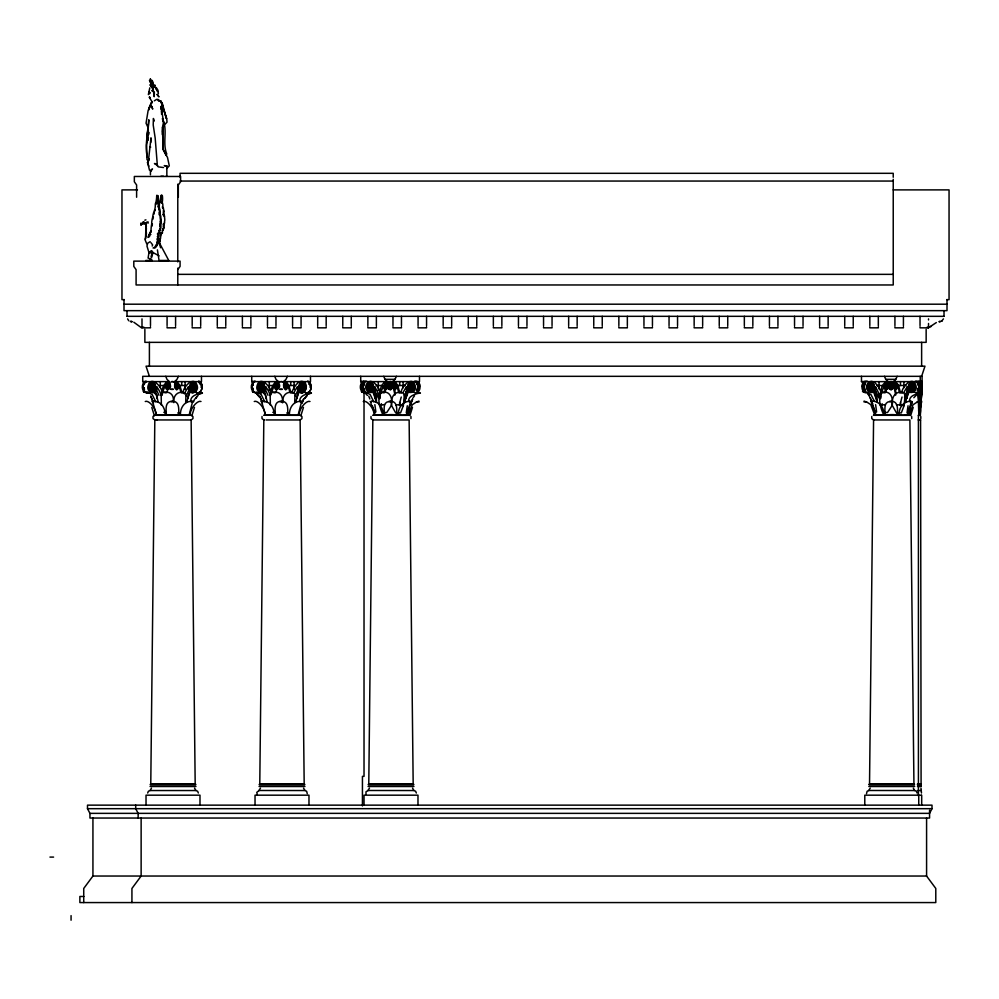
<?xml version="1.0" encoding="UTF-8"?>
<svg xmlns="http://www.w3.org/2000/svg" width="999" height="999" viewBox="0 0 999 999"><rect width="100%" height="100%" fill="white"/><g stroke="black" fill="none" stroke-linecap="round" stroke-linejoin="round"><path stroke-width="1.5" d="M162.575 130.931L163.087 149.338L166.196 155.507M919.642 400.187L919.754 393.668L919.592 395.791M154.82 419.967L150.774 783.928L195.18 783.928L191.134 419.967L192.944 418.581L192.944 416.508L191.146 415.284L163.549 415.197L154.808 415.234L153.009 416.496L153.009 418.569L154.82 419.942L157.23 419.967M262.013 416.496L262.013 418.569L263.823 419.942L259.777 783.928L304.183 783.928L300.125 419.967L301.948 418.581L301.948 416.508L300.15 415.284L263.798 415.234L297.515 415.284M372.827 419.967L368.781 783.928L413.174 783.928L409.128 419.967L372.827 419.942L371.004 418.569L371.004 416.496M873.576 419.967L869.53 783.928L913.935 783.928L909.889 419.967L873.576 419.942L871.765 418.569L871.765 416.496M918.63 410.527L919.18 413.611L919.579 393.231M920.891 386.326L920.791 387.837M921.403 387.837L921.453 386.95M921.89 388.536L921.627 389.298L921.49 385.814M921.79 387.575L921.852 386.813M921.977 388.087L922.052 386.813M922.152 388.549L922.152 386.813M920.179 405.132L920.316 412.525L920.441 409.652M921.577 386.338L921.715 384.39L921.565 390.397M921.652 385.502L921.765 386.925L921.74 386.301M921.952 386.601L921.952 384.99M146.254 226.586L146.291 224.4M376.573 402.41L376.173 395.791L374.238 389.672M877.334 402.41L876.922 395.791L874.987 389.672M921.977 392.932L922.202 389.972M920.329 395.791L920.466 390.559M919.317 415.259C919.754 398.526 921.89 394.318 920.341 415.259C918.955 414.023 920.878 406.406 921.39 401.935M922.015 392.545L921.84 391.933L920.616 405.332L922.015 392.545L921.228 388.136M920.229 395.791L920.291 393.668M920.753 384.752L921.078 392.944L921.49 389.148M920.853 386.326L920.828 385.227M920.928 386.513L921.028 384.603M921.34 387.575L921.115 391.333L920.866 390.746M921.577 389.972L921.59 386.438M921.877 387.25L921.59 388.911M921.94 389.148L921.977 386.513M922.139 387.949L921.777 390.746M147.777 135.015L148.814 119.78L148.289 125.924M920.279 389.61L919.792 398.663A40.597 5.22 90 0 0 919.742 400.299M920.479 397.04L920.903 389.61M919.817 395.467L919.892 393.931M920.379 401.011L921.802 392.345M920.454 395.467L920.529 393.931M921.64 388.436L921.752 386.014M150.787 142.47L151.011 137.85L148.027 164.298L149.525 170.292M918.568 383.216L918.618 382.342M146.191 235.564L146.366 232.48M146.204 235.739L146.366 232.829M175.325 387.1L175.325 383.991M175.212 385.552L175.874 382.854M175.824 385.989L175.824 385.102M175.824 385.552L176.211 384.053A1.936 0.874 90 0 1 177.035 384.053L177.035 387.038A1.936 0.874 90 0 1 176.211 387.038L175.836 385.851M177.185 385.989L177.185 385.102M177.834 386.351L177.834 384.74M284.178 384.74L285.239 388.561M284.49 384.915L284.49 386.176M286.451 385.552L285.689 387.912M286.526 386.176L286.526 384.915M389.423 385.639L389.835 384.153L390.896 384.153M389.685 385.202L389.772 386.501M393.181 386.351L393.181 384.74M394.318 387.912L393.606 384.328M393.556 385.552L394.318 383.179M393.831 385.989L393.831 385.102M395.179 385.102L394.605 387.212L393.818 385.552M395.679 383.991L395.641 386.775L394.393 387.999M395.879 385.552L394.78 388.561M890.109 385.002L890.109 386.276M890.446 385.202L890.521 386.501M893.943 384.74L893.943 386.351M894.58 385.102L894.58 385.989M895.941 385.989L895.941 385.102M896.203 385.552C895.803 389.71 892.644 384.565 895.079 383.179M896.44 383.991L895.891 388.249M146.304 227.085L146.353 226.348M920.379 388.773L919.804 397.352L919.804 391.433M920.666 384.478L920.866 381.618M920.841 402.048L920.579 406.83L921.715 401.261M160.914 109.103L161.114 106.256L163.599 122.715L162.562 134.803L162.275 127.148M148.152 140.197L148.339 137.537M148.539 134.865L148.739 132.193L146.616 144.892L147.015 159.765M920.716 384.752L921.078 382.567L921.44 386.051M921.203 385.502L920.878 384.515M921.577 385.976L921.54 382.192L921.79 385.839M921.74 388.661L921.865 387.649L921.528 389.485L921.79 386.563L921.553 387.912M921.865 390.047L922.015 388.549M167.17 385.202L167.645 387.137A1.936 1.074 -90 0 0 168.656 387.137M168.644 386.863L168.431 384.153A1.936 1.074 -90 0 0 167.42 384.153L167.208 384.428M277.909 386.089L277.435 384.153A1.936 1.074 -90 0 0 276.423 384.153L276.423 387.137A1.936 1.074 -90 0 0 277.435 387.137L277.909 386.089L277.497 386.675A1.336 0.737 -90 0 1 276.798 386.663L276.798 384.615A1.336 0.737 -90 0 1 277.497 384.615L277.847 385.639M386.913 386.089L386.913 385.202M390.584 384.328L390.372 387.038M885.926 385.202L886.637 387.3M891.608 385.989L891.608 385.102M919.992 396.79L920.229 393.756M146.403 228.459L145.529 238.649L146.016 223.301L146.953 221.978L148.189 221.978L147.989 223.301M161.363 112.138L161.763 107.53M918.63 382.992L918.83 381.106L919.092 382.717M156.918 387.013C157.63 395.679 145.542 393.206 148.164 385.464C150.999 375.674 160.951 385.889 161.988 391.62M196.516 392.744L195.429 392.145C201.935 395.866 204.932 383.366 198.838 381.268M265.921 387.013C266.633 395.679 254.533 393.206 257.155 385.464C259.99 375.674 269.955 385.889 270.979 391.62M362.125 385.926L362.125 387.712M372.452 387.013L374.925 387.013C375.287 396.928 362.187 391.745 366.608 384.041C371.703 376.011 379.695 388.224 380.631 393.668M873.213 387.013L875.686 387.013C876.048 396.928 862.949 391.745 867.357 384.041C872.464 376.011 880.456 388.224 881.393 393.668M915.271 381.268C923.576 379.508 921.977 396.453 914.185 392.145M173.789 402.647C173.077 397.365 176.074 392.045 181.731 392.332A2.285 2.198 67.3 0 1 183.379 392.357L186.001 393.918L185.677 402.847M282.779 402.647C282.08 397.365 285.077 392.045 290.734 392.332A2.285 2.198 67.3 0 1 292.382 392.357L295.005 393.918L294.68 402.847M403.359 405.594L404.308 395.417L403.184 392.969L401.873 392.644A2.185 2.185 0 0 0 400.274 392.195C393.057 391.908 390.759 399.076 391.458 405.382L386.725 412.575L381.805 412.3C379.508 406.493 377.784 399.7 379.67 393.556L382.267 392.395A2.235 2.235 0 0 1 383.903 391.995C391.059 391.958 392.407 399.425 391.458 405.382L395.754 412.987L400.562 412.887L403.359 405.594A28.709 26.661 5.7 0 0 395.654 404.807M904.107 405.594L905.069 395.417L903.945 392.969L902.621 392.644A2.185 2.185 0 0 0 901.036 392.195C893.818 391.908 891.52 399.076 892.219 405.382L887.487 412.575L882.567 412.3C880.269 406.493 878.546 399.7 880.431 393.556L883.029 392.395A2.235 2.235 0 0 1 884.652 391.995C891.82 391.958 893.156 399.425 892.219 405.382L896.515 412.987L901.323 412.887L904.107 405.594A28.709 26.661 5.7 0 0 896.415 404.807M419.53 386.413L419.143 383.216L417.719 381.668M862.636 386.788L862.686 384.603M161.488 114.198L162.562 105.607L162.15 102.922L160.277 100.974L159.191 101.124L160.277 100.974M147.677 793.019L148.376 791.258L150.062 790.534L195.954 790.534L197.64 791.258L198.326 793.019M151.473 788.149L150.062 790.534M260.477 788.149L258.891 790.484L304.945 790.534L306.631 791.258L307.255 793.656M369.48 788.149L367.882 790.484L413.948 790.534L415.634 791.258L416.333 793.019M920.841 384.515L920.903 383.154M870.229 788.149L868.643 790.484L914.709 790.534L916.395 791.258L917.094 793.019M921.553 385.102L921.665 384.478M921.353 389.385L921.165 390.284M920.941 387.787L921.078 389.373L921.315 386.326M922.002 391.208L921.827 392.582M920.366 384.665C921.403 374.288 921.615 390.134 921.977 385.09M407.28 405.769L406.268 412.887L407.904 413.161L409.515 407.405M908.041 405.769L907.03 412.887L908.653 413.161L910.276 407.405M921.877 387.912L921.565 388.561M148.277 256.905L148.901 253.059L152.21 252.272L148.851 252.51M158.554 233.242L157.442 233.953A1.586 0.849 76.9 0 1 158.017 235.614A1.586 0.849 76.9 0 1 157.455 236.738A1.436 0.774 76.9 0 1 157.455 239.023L157.505 240.322A1.449 0.774 76.9 0 1 156.918 242.208A1.798 0.962 76.9 0 1 156.344 244.643A1.573 0.837 76.9 0 1 155.432 246.154A2.285 1.224 76.9 0 1 153.958 247.602L153.072 247.989M145.267 401.498C148.926 399.7 156.743 409.278 155.969 415.047M254.258 401.498C257.917 399.7 265.746 409.278 264.972 415.047M363.261 401.498C366.92 399.7 374.737 409.278 373.976 415.047L375.287 414.747M152.735 253.296L151.848 257.155M154.383 87.113L154.783 84.878L154.882 87.375M384.078 391.92L385.152 387.575M884.839 391.92L885.464 388.948M920.941 401.498L921.265 393.868M151.96 253.296L150.999 257.155M175.599 384.328L176.036 387.674M175.587 385.102L176.323 383.179M177.173 385.851L176.798 387.038A1.936 0.874 90 0 1 175.974 387.038L175.562 385.552M177.685 387.1L177.76 386.176M284.253 384.915L285.627 382.43M284.902 384.69L284.902 386.413M284.84 385.239L285.214 384.053A1.936 0.874 90 0 1 286.039 384.053L286.338 384.69M286.176 385.851L285.801 387.038A1.936 0.874 90 0 1 284.977 387.038L284.678 386.413M286.101 386.413L286.101 384.69M286.75 386.176L285.389 387.999M389.111 385.002L389.947 383.279L390.834 383.516M393.256 384.915L393.331 383.991M395.417 385.989L394.617 387.275L393.594 385.989M889.872 385.002C890.421 380.969 893.668 385.327 891.87 387.275L891.345 387.674M890.209 385.202L891.545 383.279M894.005 384.915L894.992 382.542M895.928 385.851L895.354 387.212L894.654 386.138M896.515 386.176L895.141 387.999M189.111 415.047L192.695 401.236A2.285 1.598 75.4 0 0 191.496 401.261C184.053 401.373 180.095 408.204 180.419 415.259A9.815 1.873 9.8 0 1 181.094 414.885M298.114 415.047L301.698 401.236A2.285 1.598 75.4 0 0 300.487 401.261C293.057 401.373 289.098 408.204 289.41 415.259A9.815 1.873 9.8 0 1 290.085 414.885M917.881 402.048L918.356 401.099L918.843 414.747M380.394 393.956L383.404 385.676L386.151 385.676M881.143 393.956L884.165 385.676L886.912 385.676M921.815 390.746L921.602 391.333L921.94 390.621M917.057 392.982L916.882 393.244M921.553 383.828L921.927 385.602M921.89 389.81L921.453 389.26M168.819 385.951L168.282 386.675A1.336 0.737 -90 0 1 167.582 386.663L167.32 386.238M276.273 384.777L276.174 386.089M276.248 385.339L276.636 384.153A1.936 1.074 -90 0 1 277.66 384.153L277.66 387.137A1.936 1.074 -90 0 1 276.636 387.137L276.224 385.639M278.546 386.276L277.647 387.762M384.553 384.078L384.378 386.451L385.676 388.648M385.252 385.339L385.964 384.49M390.759 385.851L389.847 386.476M391.121 386.775L390.247 383.179L389.348 386.276M391.483 386.176L390.584 387.674M887.574 385.951L886.5 386.788M888.298 386.276L886.687 388.087M891.52 385.851L891.133 387.038M147.602 132.979L148.389 129.982M148.364 94.605L149.8 87.837M921.64 386.85L921.84 384.515M921.553 389.81L921.802 382.58M401.273 397.04L400.799 398.663A40.235 39.91 90 0 0 399.612 405.369L402.06 405.369M902.035 397.04L901.56 398.663A40.235 39.91 90 0 0 900.374 405.369L902.821 405.369M201.835 392.982C204.907 393.069 189.323 393.643 190.896 401.648M310.839 392.982C313.848 393.156 298.364 393.569 299.887 401.648M419.842 392.982C420.929 392.832 406.768 394.93 408.891 401.648M920.603 392.982C923.6 393.156 908.128 393.569 909.652 401.648M921.478 793.019L920.991 788.149M385.052 391.683L385.751 389.535M885.813 391.683L886.513 389.535M148.551 109.977L150.05 105.02M191.908 415.609L194.455 407.405M300.899 415.609L303.446 407.405M409.902 415.609L412.45 407.405M910.663 415.609L913.211 407.405M201.923 388.549L200.762 391.208L198.764 392.744M252.435 385.676L253.296 383.716M253.022 384.627L252.697 385.676L253.321 383.591M311.026 388.549C310.689 391.571 307.13 394.305 304.383 392.145L305.507 392.744M362.325 383.591L362.937 382.717L361.326 386.813L362.3 389.922M149.276 234.852L149.9 232.904A10.24 5.457 76.9 0 1 151.011 231.094A25.325 13.499 76.9 0 1 151.698 224.051A15.759 8.404 76.9 0 1 152.585 217.645A26.349 14.048 76.9 0 1 154.321 210.727A13.174 7.018 76.9 0 0 155.32 204.733A3.609 1.923 76.9 0 1 155.819 202.672A24.813 13.224 76.9 0 0 156.693 196.004L156.868 195.267L157.38 195.841A24.813 13.224 76.9 0 1 156.943 200.412M158.254 100.649L158.466 99.987L156.793 99.301L154.321 100.837M921.627 376.323L924.974 366.171L146.041 366.171L149.4 376.323M144.867 223.451L140.784 223.901L141.021 225L141.958 223.751L146.016 223.301L144.256 223.464L145.167 223.626M152.198 246.041L152.635 244.892L150.999 242.732M175.899 384.952L177.11 384.952M177.11 386.138L175.899 386.138M177.635 386.775L176.773 388.561M284.365 384.328L285.627 383.104M284.678 384.69L284.977 384.053A1.936 0.874 90 0 1 285.801 384.053L286.189 385.552M286.338 386.413L286.039 387.038A1.936 0.874 90 0 1 285.214 387.038L284.84 385.851M393.369 384.328L394.23 382.542M393.893 384.952L394.617 383.828L395.442 385.552M395.117 386.138L394.393 386.738M890.284 384.777L891.657 384.153M890.509 385.052C891.283 381.93 893.044 387.562 890.584 387.212M894.13 384.328L895.379 383.104M895.878 386.138L895.141 386.738M148.726 109.79L150.899 104.108M143.881 384.603L144.318 383.591M201.136 387.437L201.523 384.228L199.713 381.668L201.473 384.228M310.14 387.437L310.14 383.216L307.779 381.256M862.636 384.603L864.447 382.043L863.086 383.591M912.262 401.86L910.676 405.969L912.287 401.86M193.531 401.86L194.605 399.113M183.167 391.62C184.241 385.851 194.256 375.674 197.14 385.464C199.75 393.231 187.587 395.679 188.274 387.013M292.17 391.62C293.856 387.1 299.625 377.684 304.97 382.804C308.429 386.513 304.845 395.492 299.438 392.145M401.173 391.62C402.235 385.851 412.262 375.674 415.134 385.464C417.757 393.231 405.582 395.679 406.281 387.013L408.728 387.013M406.88 389.672L404.92 395.791L404.508 402.41M901.922 391.62C902.996 385.851 913.011 375.674 915.896 385.464C918.518 393.231 906.343 395.679 907.042 387.013L909.477 387.013M907.629 389.672L905.681 395.791L905.269 402.41M252.36 391.496L254.52 391.833M361.363 391.496L363.524 391.833M147.49 162.675L149.126 159.003L147.49 162.675L148.888 166.121M186.376 395.816L188.911 390.147M295.379 395.816L297.902 390.147M404.383 395.816L406.905 390.147M904.507 397.24L909.565 385.876M167.32 385.052L167.582 384.615A1.336 0.737 -90 0 1 168.282 384.615L168.843 385.639M168.419 386.476L168.419 384.802M169.231 387.849L169.231 383.441M277.947 387.375L278.172 384.415M386.426 386.476L385.926 384.453M387.225 387.849L387.762 385.639L386.85 382.942M891.445 386.138L890.658 386.7L891.383 386.788M891.645 387.275L892.02 384.915L890.996 383.179M943.431 318.881L941.545 321.266L942.257 320.754M178.409 376.323L177.01 379.32L174.151 382.142M287.412 376.323L286.001 379.32L283.154 382.142M383.791 376.323L384.952 379.32L387.937 382.142L392.145 382.142L395.005 379.32L396.403 376.323M884.54 376.323L885.701 379.32L888.698 382.142L892.906 382.142L895.766 379.32L897.164 376.323M143.207 221.978L142.882 222.777L145.142 223.301M403.059 392.445L406.281 387.013M408.666 390.996L405.694 398.663A40.235 39.91 90 0 0 404.957 401.973M903.82 392.445L907.042 387.013M909.427 390.996L906.455 398.663A40.235 39.91 90 0 0 905.718 401.973M151.236 230.869L147.914 237.412L149.475 236.651L150.262 232.854L148.514 235.602M932.005 808.678L929.569 813.361L89.947 813.361L87.5 808.678L87.5 805.144L932.005 805.144L932.005 808.678L87.5 808.678M918.818 382.742L918.843 382.18M862.499 391.658L864.56 391.92M163.337 214.535L163.312 213.199M150 106.206L148.052 110.914L146.054 123.227L147.74 126.898M162.188 232.268L161.838 232.642A1.411 0.912 75.4 0 1 160.327 233.229M154.395 389.922C156.194 387.537 155.444 382.804 152.06 382.43M260.439 385.639L260.689 388.261A1.886 1.324 90 0 0 261.95 388.261M261.95 387.999L261.688 385.364A1.886 1.324 90 0 0 260.427 385.364M364.073 383.154C361.663 385.177 361.875 389.822 364.872 391.183M367.994 383.716L367.033 386.813L368.681 390.621M868.755 383.716L867.894 387.949L870.229 391.059M143.769 384.627L144.293 383.716M144.031 384.627L144.555 383.716M190.759 383.841L189.897 388.087L192.245 391.183M191.259 384.515L190.497 386.95L191.259 389.385M301.211 385.764L301.211 388.136M361.763 384.627L362.987 383.017M408.753 383.841L407.779 386.95L408.753 390.047M412.699 389.385L413.374 386.051L411.526 383.616M413.199 390.047L414.061 385.814L411.713 382.704M175.562 383.816L176.623 383.104M175.799 384.328L175.974 384.053A1.936 0.874 90 0 1 176.798 384.053L177.173 385.239M177.447 387.275L176.623 387.999L175.562 387.275M285.04 383.429L284.603 386.775L285.314 387.912M284.99 384.715L285.627 384.365M285.339 384.515L285.477 386.7L285.539 384.403M286.026 386.388L284.99 386.388M389.847 384.802C391.071 381.993 391.833 388.561 389.66 386.863M393.556 383.816L394.93 383.179M393.806 384.328L394.83 383.891M393.981 384.715L394.617 384.365M394.667 386.576L395.117 384.952M890.609 384.802L891.383 384.49M894.742 384.715L895.591 383.891M895.429 386.576L895.878 384.952M195.554 398.589L198.152 395.342M304.558 398.589L307.105 395.517M195.579 398.426L196.678 396.778M304.583 398.426L307.143 395.342M141.021 225L141.895 223.751L141.021 223.002M177.785 269.63L180.07 266.433L180.07 261.126L133.804 261.126L133.804 266.433L136.089 269.63L136.089 284.965L893.231 284.965L893.231 179.271M413.087 397.739L414.535 395.791M913.848 397.739L917.082 394.305L921.115 393.181M921.553 381.268L922.277 387.013M921.877 383.504L921.827 382.58M921.203 390.284L920.841 389.385M158.704 233.254A1.411 0.749 76.9 0 0 159.778 232.48L159.678 230.419A1.449 0.774 76.9 0 0 160.315 228.996A2.26 1.211 76.9 0 0 160.614 225.949A2.148 1.149 76.9 0 0 160.652 224.001A2.16 1.149 76.9 0 0 160.976 221.716A5.807 3.097 76.9 0 0 160.814 217.67A2.547 1.361 76.9 0 0 160.052 214.548L159.965 212.75A2.66 1.411 76.9 0 0 159.578 209.315A2.81 1.498 76.9 0 0 158.916 206.606A5.582 2.972 76.9 0 0 158.229 202.31A13.899 7.405 76.9 0 0 158.054 195.654L157.355 195.667A13.899 7.405 76.9 0 1 157.542 202.472A5.582 2.972 76.9 0 1 158.217 206.768A2.81 1.498 76.9 0 1 158.878 209.478A2.66 1.411 76.9 0 1 159.266 212.912L159.365 214.71A2.547 1.361 76.9 0 1 160.127 217.832A5.807 3.097 76.9 0 1 160.277 221.878A2.16 1.149 76.9 0 1 159.952 224.151A2.148 1.149 76.9 0 1 159.927 226.111A2.26 1.211 76.9 0 1 159.628 229.158A1.449 0.774 76.9 0 1 158.991 230.582L159.091 232.642A1.411 0.749 76.9 0 1 158.691 233.654A1.411 0.749 76.9 0 1 157.867 233.229L157.542 233.953M92.932 818.044L92.932 876.036L83.729 888.461L83.729 902.572M167.42 383.516L166.708 385.639L167.42 387.762M168.644 387.762L169.368 385.639L168.307 383.279M276.436 384.802L276.573 384.615A1.336 0.737 -90 0 1 277.272 384.615L277.272 386.675A1.336 0.737 -90 0 1 276.573 386.663L276.323 386.238M277.847 388.336L278.758 385.639L277.397 382.629M384.627 383.441L385.676 382.629M385.227 382.942L384.153 386.451L386.151 388.761M385.801 384.615L385.964 386.788M386.85 388.336L387.924 384.84L385.926 382.53M391.108 387.275L389.872 387.999L389.423 387.375M391.483 382.267L390.272 381.468C387.45 382.792 387.45 388.574 390.272 389.897C394.106 388.848 392.732 379.245 388.524 382.267M885.988 382.942L885.126 386.451L886.425 388.648M886.188 383.516L885.651 386.863M886.4 384.153L885.701 386.089L886.9 387.362M886.55 384.615L886.55 386.675M887.037 386.675L887.037 384.615M891.545 388.249L892.394 384.74L891.096 382.542M892.244 382.267L891.033 381.468C888.211 382.792 888.211 388.574 891.033 389.897C894.854 388.848 893.493 379.245 889.285 382.267M152.26 102.485L151.973 102.885M400.412 414.66L398.414 415.259C397.764 407.517 402.772 401.311 410.277 401.099C411.126 404.021 406.168 410.864 407.117 415.047L404.57 414.747M901.173 414.66L899.175 415.259C898.526 407.517 903.533 401.311 911.038 401.099C911.887 404.021 906.93 410.864 907.866 415.047L905.331 414.747M143.531 222.677L144.156 221.965L143.344 222.715L143.257 221.978M921.652 384.041L921.84 385.639M921.59 387.525L921.915 384.24M165.16 124.126L167.033 122.153L166.696 118.519L160.702 100.749L166.508 118.769L162.15 102.922L157.992 99.363M928.358 327.834L936.338 322.565M930.681 326.823L931.43 326.036M166.633 168.569L169.306 165.834L167.47 157.367L163.087 149.338L162.587 130.195L163.599 122.715L162.512 118.669M150.674 383.017C148.264 385.04 148.489 389.697 151.473 391.059M151.411 384.715L150.562 387.45L151.848 389.16M259.678 383.017L258.029 386.813L259.678 390.621M260.414 384.715L259.565 387.45L260.851 389.16M261.975 388.923L262.824 386.188L261.526 384.478M364.16 383.966L362.862 386.95L364.16 389.935M364.423 383.966L363.124 386.95L364.423 389.935M368.681 383.017C365.821 384.69 366.183 390.085 369.468 391.059M369.418 384.715L368.569 387.45L369.855 389.16M370.966 388.923L371.815 386.188L370.529 384.478M864.922 383.966L863.623 386.95L864.922 389.935M865.184 383.966L863.885 386.95L865.184 389.935M869.779 383.828L868.493 386.813L870.404 390.147M870.454 385.364L869.867 387.25L871.078 388.486M871.44 388.261L872.077 386.813L871.14 385.202M872.115 389.81L873.413 386.813L871.49 383.479M918.605 392.145C921.565 389.61 921.565 384.403 918.605 381.868M191.808 383.966L190.235 386.95L191.808 389.935M300.799 383.966L299.488 386.95L300.799 389.935M362.562 383.716L363.249 383.017M409.44 383.154C406.568 384.865 406.968 390.097 410.252 391.183M409.802 383.966L408.491 386.95L409.265 389.385M410.477 385.502L409.84 386.95L410.477 388.399M416.87 389.81L418.181 386.813L416.87 383.828M417.132 389.81L418.431 386.813L417.132 383.828M417.22 390.621L418.893 386.813L417.22 383.017M910.201 383.154L908.541 386.95L910.201 390.746M910.951 384.852L910.027 386.95L910.951 389.048M912.524 389.048L913.448 386.95L912.911 385.239M917.631 389.81L918.93 386.813L917.631 383.828M917.881 389.81L919.192 386.813L917.881 383.828M917.981 390.621L919.642 386.813L917.981 383.017M152.397 101.836L150.674 103.571L151.736 102.61M157.505 240.322L158.142 238.861A1.436 0.774 76.9 0 0 158.142 236.576A1.586 0.849 76.9 0 0 158.704 235.452A1.586 0.849 76.9 0 0 158.129 233.791M171.266 382.03L172.278 381.468M176.236 382.542L175.637 382.854C171.865 392.282 182.63 387.45 176.386 382.43M176.236 386.7L176.536 384.403L176.336 386.576M280.269 382.03L281.281 381.468M285.776 388.561L286.875 385.552L285.776 382.542M390.097 382.629L389.185 387.2M389.96 384.615L390.634 384.49M390.784 385.552L390.197 384.615L390.334 386.788M394.48 384.403L394.48 386.7M391.071 387.762L390.247 388.087L389.535 386.501M391.233 388.336L390.247 388.761M394.692 387.912L395.567 385.552L394.98 383.429M891.333 384.715L891.096 386.788M895.229 384.403L895.229 386.7M895.454 387.912L896.315 385.552L895.728 383.429M895.529 388.561L896.877 385.552L896.44 383.341L895.141 382.43M161.713 395.042A14.048 7.755 -90 0 1 162.238 390.409C162.125 386.638 168.344 377.073 170.292 384.59C172.09 389.797 164.785 391.845 165.409 385.676A22.078 12.188 90 0 0 162.65 392.807L161.151 395.03L161.388 405.182M144.88 382.717L145.692 382.043M144.942 382.717L145.754 382.043M919.242 393.181L918.368 400.487L917.407 393.019M149.6 252.51L151.873 250.699L151.136 250.699M163.149 214.71L164.073 214.098L163.749 212.75A2.66 1.723 75.4 0 0 163.461 209.315A2.81 1.823 75.4 0 0 162.8 206.606A5.582 3.634 75.4 0 0 162.2 202.31A13.899 9.041 75.4 0 0 162.35 195.654L161.776 195.105L161.513 195.841A24.813 16.134 75.4 0 1 160.09 202.51A3.609 2.348 75.4 0 0 159.365 204.57A13.174 8.566 75.4 0 1 158.779 208.316M156.531 415.259L152.497 401.261A2.285 1.573 -75.5 0 1 153.696 401.236C161.189 401.161 165.272 407.979 165.185 415.047A9.815 1.636 -11.2 0 0 164.51 414.747M265.534 415.259L261.501 401.261A2.285 1.573 -75.5 0 1 262.7 401.236C270.192 401.161 274.275 407.979 274.188 415.047A9.815 1.636 -11.2 0 0 273.514 414.747M377.06 414.885L374.525 415.259C376.286 411.326 368.868 403.271 371.316 401.099C378.833 401.236 383.429 407.567 383.191 415.047L381.193 414.61M877.809 414.885L875.286 415.259C877.047 411.326 869.63 403.271 872.077 401.099C879.595 401.236 884.19 407.567 883.94 415.047L881.955 414.61M159.778 232.48L159.091 232.642M193.094 401.498L192.77 401.735A2.672 1.873 75.4 0 1 191.571 401.773L191.184 401.548M302.098 401.498L301.76 401.735A2.672 1.873 75.4 0 1 300.574 401.773L300.175 401.548M167.67 382.629L166.371 384.84L167.233 388.336M167.77 383.279L166.483 385.639L167.77 388.012M168.307 388.012L169.593 385.639L167.932 383.191M169.068 388.336L167.457 388.648M277.872 387.762L276.923 388.087M277.397 388.648L278.983 385.639L277.622 382.629C274.588 382.13 274.313 387.387 276.448 388.648L277.148 388.761M385.776 383.279L384.702 385.639L385.776 388.012M386.501 386.675L385.127 385.639L386.413 383.978M386.301 388.012L387.375 385.639L386.65 383.516M386.401 388.648L387.063 388.336M390.347 388.561L391.708 385.552L390.784 382.854M391.246 389.335L388.761 389.335M886.525 383.279L885.239 385.639L886.525 388.012M886.175 384.153L887.162 383.978M886.95 387.3L887.187 384.153M887.062 388.012L888.123 385.639L887.412 383.516M887.162 388.648L888.523 385.639L887.599 382.942M892.007 389.335L889.522 389.335M143.781 327.073L141.421 327.747L133.816 322.215M154.408 92.582L154.208 96.703L152.997 88.187L149.475 80.345L153.484 87.275L152.235 80.444L153.858 86.938M154.021 401.498L153.634 401.735A2.672 1.848 -75.5 0 1 152.447 401.773L152.11 401.548M263.024 401.498L262.637 401.735A2.672 1.848 -75.5 0 1 261.451 401.773L261.114 401.548M372.015 401.498L371.228 401.86A1.336 1.324 -75.5 0 1 370.117 401.548M872.776 401.498L871.99 401.86A1.336 1.324 -75.5 0 1 870.878 401.548M159.353 241.845A1.449 0.937 75.4 0 0 159.403 240.359L160.315 239.922L160.115 238.861A1.436 0.937 75.4 0 0 160.24 236.576A1.586 1.036 75.4 0 0 160.377 233.791L160.939 233.067A1.411 0.912 75.4 0 0 162.462 232.48L162.45 230.419A1.449 0.949 75.4 0 0 163.312 228.996A2.26 1.474 75.4 0 0 163.836 225.949A2.148 1.399 75.4 0 0 163.973 224.001A2.16 1.411 75.4 0 0 164.498 221.716A5.807 3.784 75.4 0 0 164.523 217.67A2.547 1.661 75.4 0 0 163.761 214.548M166.396 415.259C166.209 410.477 164.535 402.048 171.378 401.261A2.285 2.248 -1.7 0 1 173.089 401.236C179.957 401.76 178.684 410.239 178.671 415.047M275.399 415.259C275.212 410.477 273.539 402.048 280.382 401.261A2.285 2.248 -1.7 0 1 282.08 401.236C288.961 401.76 287.687 410.239 287.675 415.047M388.886 401.548L389.385 401.261A2.31 2.31 0 0 1 391.084 401.236C397.964 401.76 396.678 410.239 396.665 415.047L394.405 414.747A33.429 30.02 -1 0 0 386.663 414.885L384.403 415.259C384.54 410.901 382.28 402.285 388.886 401.548L389.41 401.773A2.722 2.722 0 0 0 391.084 401.735L391.596 401.498M889.647 401.548L890.146 401.261A2.31 2.31 0 0 1 891.845 401.236C898.725 401.76 897.439 410.239 897.427 415.047L895.154 414.747A33.429 30.02 -1 0 0 887.424 414.885L885.151 415.259C885.301 410.901 883.029 402.285 889.647 401.548L890.159 401.773A2.722 2.722 0 0 0 891.845 401.735L892.344 401.498M146.366 381.268C140.359 383.379 143.269 395.829 149.75 392.145M151.473 382.58C147.502 383.703 148.002 391.108 152.323 391.208M151.648 383.479L149.825 385.926L150.487 389.26M151.848 384.478L150.237 386.813L150.774 388.536L152.323 389.248M152.535 389.16L153.883 386.813L152.535 384.478M152.735 390.147L154.558 387.712L153.896 384.378M152.909 391.059C157.293 389.785 156.044 381.368 151.211 382.58M153.971 390.621L152.06 391.208M194.905 392.145L192.67 392.944L190.447 392.145M255.369 381.268C249.363 383.379 252.272 395.829 258.753 392.145M260.464 382.58C256.518 383.728 256.98 391.046 261.326 391.208M260.652 383.479L258.729 386.813L260.027 389.81M261.726 390.147L263.649 386.813L261.726 383.479M261.913 391.059C265.172 389.598 265.172 384.041 261.913 382.58M303.896 392.145C300.562 394.667 296.928 390.372 297.277 387.013M307.767 392.744C312.138 390.759 312.362 383.229 307.842 381.268M364.872 382.704C361.313 383.803 361.288 389.747 364.598 391.183M368.419 383.017L369.468 382.58M369.655 383.479L367.732 386.813L369.031 389.81M369.855 384.478L368.244 386.813L368.768 388.536L370.317 389.248M369.992 385.202L369.106 386.388L369.692 388.261M370.529 389.16L371.903 388.037L372.078 386.188L370.055 384.39M370.729 390.147L372.652 386.813L370.729 383.479M367.744 392.145C360.015 396.416 358.454 379.533 366.67 381.268M370.916 391.059C374.463 389.56 374.101 382.917 370.055 382.43M865.359 382.704C862.05 384.153 862.062 390.097 865.621 391.183M865.621 382.704C862.636 384.078 862.424 388.723 864.834 390.746M869.167 383.017L871.927 382.58M870.404 383.479C866.882 384.34 867.881 391.196 871.752 390.147M870.604 384.478L869.255 386.813L870.604 389.16M870.753 385.202L869.605 387.25L871.403 388.436M871.14 388.436L872.289 386.388L870.816 385.152M871.29 389.16L872.639 386.813L871.727 384.715M868.506 392.145C860.776 396.416 859.215 379.533 867.432 381.268M871.665 391.059C874.662 389.697 874.874 385.04 872.464 383.017M145.629 381.268C140.772 383.279 141.284 392.32 146.791 392.944M152.847 392.744L153.933 392.145M191.184 383.154C196.703 379.945 198.664 391.296 192.857 391.333M192.245 382.704C188.249 383.941 188.761 391.221 193.107 391.333M191.546 383.966L192.432 383.616M192.632 384.603L191.271 386.95L192.632 389.298M193.331 389.298L194.693 386.95L193.331 384.603M193.531 390.284L195.467 386.95L193.531 383.616M193.719 391.183C197.303 389.697 196.928 383.017 192.857 382.567M254.633 381.268C249.775 383.279 250.274 392.32 255.794 392.944M262.937 392.145L260.689 392.944M301.248 382.704C297.665 384.203 298.039 390.871 302.11 391.333M301.436 383.616C298.489 384.365 298.489 389.535 301.436 390.284M302.535 390.284L304.47 386.95L302.535 383.616M302.709 391.183C305.994 389.747 305.994 384.153 302.709 382.704M363.624 381.268C359.178 383.229 359.178 390.796 363.624 392.744M409.19 383.154L410.252 382.704M410.439 383.616C407.779 384.29 407.455 388.698 409.802 389.935M410.639 384.603L409.328 387.575L411.113 389.373M410.776 385.339L409.578 386.95L410.776 388.561M411.326 389.298L412.687 386.95L410.851 384.528M411.526 390.284C414.76 389.373 414.323 383.529 410.851 383.504M412.425 389.935L410.177 390.284M411.713 391.183C415.709 389.96 415.197 382.679 410.851 382.567M412.774 390.746L410.851 391.333M416.421 391.059C420.067 390.01 420.067 383.628 416.421 382.58M911.001 382.704C907.367 383.766 907.367 390.134 911.001 391.183M911.188 383.616L909.252 386.95L911.188 390.284M911.538 385.339L910.638 387.387L911.862 388.623M911.937 388.561L912.874 386.95L911.937 385.339M912.474 391.183C915.758 389.747 915.758 384.153 912.474 382.704M917.182 391.059C920.816 390.01 920.816 383.628 917.182 382.58M162.725 392.657L164.773 392.12A2.285 2.235 -59.1 0 1 166.446 392.157C171.304 392.108 174.188 396.603 173.252 401.273M270.379 405.182L270.155 395.03L271.728 392.657L273.763 392.12A2.285 2.235 -59.1 0 1 275.449 392.157C281.056 392.045 283.254 397.689 282.33 402.647M158.117 240.197L158.192 240.16A1.449 0.774 76.9 0 1 157.617 242.045A1.798 0.962 76.9 0 1 157.043 244.48A1.573 0.837 76.9 0 1 156.119 245.991A2.285 1.224 76.9 0 1 154.645 247.44L153.958 247.602M173.589 401.498L173.089 401.735A2.672 2.635 -1.7 0 1 171.403 401.773L170.891 401.548M282.592 401.498L282.08 401.735A2.672 2.635 -1.7 0 1 280.407 401.773L279.895 401.548M183.866 392.644L183.379 392.869A2.685 2.585 67.3 0 1 181.756 392.844L181.256 392.595M292.869 392.644L292.37 392.869A2.685 2.585 67.3 0 1 290.746 392.844L290.259 392.595M401.873 392.644L400.836 392.982A2.56 2.56 0 0 1 399.25 392.595M902.621 392.644L901.597 392.982A2.56 2.56 0 0 1 900.012 392.595M198.239 394.343L202.36 393.181M307.242 394.343L311.363 393.181M166.92 392.445L166.408 392.669A2.685 2.622 -59.1 0 1 164.76 392.632L164.273 392.395M275.924 392.445L275.412 392.669A2.685 2.622 -59.1 0 1 273.763 392.632L273.264 392.395M305.045 790.521L303.534 788.149M159.403 240.359L159.503 239.023A1.436 0.937 75.4 0 0 159.99 238.286M874.762 415.259L876.073 414.885M144.83 220.167L145.929 219.842M285.09 383.179L286.214 383.429L286.8 385.552M285.239 384.403L286.026 384.715M285.389 388.661C292.345 381.181 278.659 381.131 285.627 388.661M394.617 382.43C392.207 382.992 392.207 388.099 394.617 388.661M390.696 387.3L390.035 387.3M394.393 388.661C396.803 388.099 396.803 382.992 394.393 382.43M891.62 382.629C888.586 381.993 888.76 389.822 891.757 388.249C895.741 379.183 885.426 383.778 891.32 388.561M895.379 382.43C892.956 382.992 892.956 388.099 895.379 388.661M891.545 388.012L890.409 387.375L890.184 385.639M161.838 203.172A5.582 3.634 75.4 0 0 161.588 202.472L162.2 202.31M163.337 225.849A2.148 1.399 75.4 0 0 163.361 224.151L163.973 224.001M162.338 230.444A1.449 0.949 75.4 0 0 162.687 229.158L163.312 228.996M157.542 202.472L158.229 202.31M158.217 206.768L158.916 206.606M158.878 209.478L159.578 209.315M159.266 212.912L159.965 212.75M159.365 214.71L160.052 214.548M160.277 221.878L160.976 221.716M159.952 224.151L160.652 224.001M159.927 226.111L160.614 225.949M159.628 229.158L160.315 228.996M158.991 230.582L159.678 230.419M150.187 234.603L150.886 234.44M157.455 236.738L158.142 236.576M157.455 239.023L158.142 238.861M156.918 242.208L157.617 242.045M156.344 244.643L157.043 244.48M155.432 246.154L156.119 245.991M876.048 414.747L874.724 415.047L870.753 404.595L866.583 401.935L863.96 401.86L864.098 401.099L866.595 402.048M168.144 382.53L166.159 384.84L166.333 387.2L167.67 388.648M167.932 388.761L169.917 386.451L169.73 384.078L168.406 382.629M277.148 382.53L275.374 384.84L276.673 388.648M277.148 383.191L275.749 385.002L276.423 387.762M277.522 388.012L276.561 388.012M276.923 388.761L277.622 388.648M385.452 382.629L386.625 382.629M386.151 383.191L384.49 385.639L386.151 388.087M389.398 382.542L390.559 382.542L388.798 384.84L390.097 388.648L389.398 388.561M389.498 383.179L390.809 383.429L391.533 385.552M385.751 384.49L386.638 384.802M385.926 387.362L386.8 384.777M389.697 385.951C389.897 388.199 391.433 384.59 389.872 384.365M385.926 388.087L387.587 385.639L386.301 383.279M385.926 388.761L386.625 388.648M390.459 387.912L389.498 387.912L389.073 385.639M886.213 382.629L887.374 382.629M886.9 382.53L885.389 383.441L884.852 385.639L885.389 387.849L886.9 388.761M890.146 382.542L890.846 382.43M886.425 383.978L887.886 385.202L886.687 387.362M890.246 383.179L891.595 383.516M886.5 384.49L887.599 385.639M890.584 383.891L891.445 384.952M886.687 388.761L888.673 386.451L888.498 384.078L887.162 382.629M889.872 386.276L891.22 387.912M200.986 401.498C197.352 399.887 189.473 409.465 190.247 415.259L188.936 414.885M309.99 401.498C306.343 399.937 298.464 409.44 299.25 415.259L297.939 414.885M152.323 383.366C149.176 383.354 148.451 388.474 151.024 389.81M151.586 384.478L152.323 384.39M152.06 389.248C154.82 389.36 154.82 384.278 152.06 384.39M260.202 382.58L261.326 382.43M261.326 383.366C257.867 383.366 257.455 389.348 260.652 390.147M260.589 384.478L262.238 384.715L263.087 386.188L262.612 388.536L261.064 389.248M261.326 384.39L259.777 385.102L259.24 386.813L260.152 388.923L261.788 389.16M261.064 390.272C264.847 390.272 264.847 383.354 261.064 383.366M369.205 382.58C374.5 381.231 375.237 391.146 370.055 391.208M370.317 383.366C366.558 383.379 366.521 390.209 370.317 390.272M369.593 384.478L370.317 384.39M370.317 385.152L368.806 386.813L369.992 388.436M370.055 388.486L371.316 386.813L370.379 385.202M370.055 389.248L370.791 389.16M871.078 382.43C866.358 382.704 866.37 391.059 871.078 391.208M870.141 383.479L871.078 383.366M871.078 384.39C868.318 384.278 868.318 389.36 871.078 389.248M870.816 389.248L872.364 388.536L872.901 386.813L871.29 384.478M870.816 390.272C874.625 390.209 874.587 383.379 870.816 383.366M870.816 391.208C875.136 391.108 875.636 383.703 871.665 382.58M192.17 383.616L193.107 383.504M193.107 384.528C190.334 384.403 190.334 389.498 193.107 389.373M192.857 389.373C195.629 389.498 195.629 384.403 192.857 384.528M302.11 382.567C288.062 393.219 315.896 393.181 301.848 382.567M301.174 383.616L302.11 383.504M302.11 384.528L300.337 386.326L301.636 389.298M301.848 389.373L303.696 386.95L302.322 384.603M301.848 390.397C305.669 390.422 305.669 383.479 301.848 383.504M414.51 381.268C422.814 379.508 421.228 396.453 413.424 392.145M409.99 382.704L411.113 382.567M410.177 383.616L411.113 383.504M410.851 388.623L412.075 387.387L411.488 385.502M910.751 382.704L911.862 382.567M911.862 383.504C900.611 391.845 922.864 391.883 911.612 383.504M911.138 384.603L912.349 384.603M911.862 384.528L909.827 386.326L910.014 388.161L911.388 389.298M911.862 385.277C906.705 388.861 916.757 388.836 911.612 385.277M911.612 389.373L913.648 387.575L912.524 384.852M912.349 389.298L911.138 389.298M911.612 390.397C914.809 390.035 915.109 384.79 912.287 383.616M911.612 391.333C916.37 391.271 916.37 382.629 911.612 382.567M416.433 401.935L419.043 401.86L418.906 401.111L416.408 402.048L412.212 404.795L408.241 415.259L406.93 414.885M917.182 401.935L919.804 401.86L919.667 401.111L917.169 402.048L912.974 404.795L909.003 415.259L907.691 414.885M379.383 405.182L384.478 404.607M880.144 405.182L885.239 404.607M200.324 393.356L202.422 393.019M309.328 393.356L311.426 393.019M418.319 393.356L420.417 393.019M919.08 393.356L921.178 393.019M195.954 790.534L194.543 788.149M259.066 790.534L256.768 792.369L257.38 794.767M368.069 790.534L365.996 791.77L365.996 794.255M413.948 790.534L412.537 788.149M868.818 790.534L867.132 791.258L866.52 793.656M914.709 790.534L913.298 788.149M374.737 412.088L375.861 411.95L374.85 404.657M875.499 412.088L876.61 411.95L875.611 404.657M141.958 223.751L140.784 223.901L141.783 224.188M382.043 413.836L384.652 413.574M882.804 413.836L885.414 413.574M406.518 415.284L372.802 415.234L409.153 415.322M882.304 415.197L873.563 415.234L909.902 415.322M918.193 419.955L920.579 419.967L921.09 783.928L917.507 783.928M861.475 376.323L861.475 381.643L922.077 381.618L922.077 376.323L142.72 376.323L142.72 381.643L145.067 381.63M254.071 381.63L251.723 381.643L251.723 376.323M364.248 381.618L360.714 381.643L360.714 376.323M861.475 381.643L865.009 381.618M166.034 176.274L166.845 176.274L166.845 165.884L164.423 165.659L166.845 165.884M142.72 381.643L169.218 381.618M160.951 176.274L163.524 176.274M180.07 181.056L893.231 181.056M137.475 189.885L121.965 189.885L121.965 299.663L124.013 299.663M893.231 189.885L949.05 189.885L949.05 299.663L947.002 299.663M143.394 222.677L145.404 223.301M150.175 241.658L147.69 243.219L146.953 246.041L148.764 251.873M151.711 252.272L152.984 252.272M147.952 257.942L150.874 259.265M150.362 259.265L151.723 259.265M145.804 260.464L152.31 260.464M177.785 274.35L893.231 274.35M124.013 304.195L947.002 304.195M127.173 316.321L141.771 316.321M141.995 316.321L150.487 316.321L150.487 325.599M151.099 316.321L166.696 316.321M176.061 316.321L191.646 316.321M201.011 316.321L417.769 316.321M753.059 316.321L943.843 316.321M928.521 323.476L928.521 327.834L920.029 327.834L920.029 326.823M384.952 379.32L395.005 379.32M885.701 379.32L895.766 379.32M173.539 381.618L201.473 381.618L201.473 376.323M254.42 381.618L251.723 381.618L279.658 381.618M282.53 381.618L310.477 381.618L310.477 376.323M363.424 381.618L360.714 381.618L419.48 381.618L419.48 376.323M159.64 385.502L163.549 385.502M178.671 385.502L185.802 385.502M268.644 385.502L272.54 385.502M287.675 385.502L294.792 385.502M376.336 385.502L381.543 385.502M396.665 385.502L405.157 385.502M877.097 385.502L882.304 385.502M897.427 385.502L905.918 385.502M154.808 415.272L188.511 415.284M191.134 419.967L157.055 419.942M263.823 419.967L264.448 419.967M300.125 419.967L266.059 419.942M919.367 419.967L920.579 419.967M150.3 784.29L195.717 784.29M259.303 784.29L304.707 784.29M368.306 784.29L413.711 784.29M869.055 784.29L914.472 784.29M917.469 784.29L918.98 784.839M921.14 784.29L920.291 784.839M150.3 784.839L195.717 784.839M259.303 784.839L304.707 784.839M368.306 784.839L413.711 784.839M869.055 784.839L914.472 784.839M917.469 784.839L921.215 785.189M150.062 786.5L195.954 786.5M259.066 786.5L304.945 786.5M368.069 786.5L413.948 786.5M868.818 786.5L914.709 786.5M917.469 786.5L921.165 786.5M917.469 790.534L921.165 790.534M921.315 795.179L864.784 795.179L864.784 805.144M49.95 857.092L53.584 857.092M92.932 876.036L926.585 876.036L935.788 888.461L935.788 902.572L79.87 902.572L79.87 896.478L83.854 896.478M875.798 415.272L907.267 415.284M919.367 415.359L920.241 415.359L918.193 415.322M375.037 415.197L381.543 415.284M266.034 415.197L272.54 415.284M157.043 415.197L163.549 415.284M286.75 412.987L289.26 413.024M177.76 412.987L180.257 413.024M272.802 412.3L275.187 412.525M163.811 412.3L166.184 412.525M163.524 167.532L158.304 166.883L157.38 165.797L155.17 137.987L153.209 124.987L153.396 118.481L154.271 120.991M916.32 382.43L917.444 382.58M910.751 391.183L911.862 391.333M415.559 382.43L416.683 382.58M410.527 388.561L412.337 387.387L411.176 385.339M411.113 390.397L409.54 389.935M411.113 391.333L409.19 390.746M301.174 390.284L302.11 390.397M192.857 383.504C197.028 383.466 196.428 391.421 192.17 390.284M193.107 390.397L191.546 389.935M870.816 384.39L871.553 384.478M370.055 383.366C374.2 383.341 373.614 391.271 369.393 390.147M370.055 385.152C372.265 384.965 371.928 389.135 369.73 388.436M369.205 391.059L370.317 391.208M261.064 382.43C266.233 382.492 265.509 392.395 260.202 391.059M260.389 390.147L261.326 390.272M152.06 383.366L152.997 383.479M152.323 390.272L150.762 389.81M151.386 390.147C154.907 391.146 156.219 385.264 153.359 383.828M890.621 382.43L891.32 382.542M890.621 383.828L891.345 384.053M890.621 384.365C892.107 384.303 890.821 388.136 890.459 385.951M890.146 388.561L890.846 388.661M886.9 388.087L885.663 387.375M389.872 383.828L390.597 384.053M281.006 381.468L282.255 382.03M172.003 381.468L173.252 382.03M167.932 382.53L169.068 382.942M895.379 387.999L894.317 387.275M891.233 387.362L890.284 386.501M394.393 383.104L395.454 383.816M390.247 382.53L391.233 382.942M390.247 383.191L391.071 383.516M394.617 386.738L393.893 386.138M394.617 387.999L393.556 387.275M390.484 388.761L389.86 388.648L391.383 387.749L391.92 385.552L390.634 382.629M285.627 387.999L284.253 386.176M176.386 383.104L177.447 383.816M176.086 387.912L177.522 386.176L176.698 383.179M176.623 388.661L175.25 386.176M866.121 392.033L870.916 394.48L874.038 400.537M365.359 392.033L370.154 394.48L373.813 401.91M256.356 392.033L261.151 394.48L264.81 401.91M147.365 392.033L152.16 394.48L155.807 401.91M154.021 91.708L151.736 90.684L153.359 89.81L150.012 84.703L152.997 88.187M145.804 391.92L147.765 392.819M883.029 392.395L883.516 392.632A2.61 2.61 0 0 0 885.676 392.445M382.267 392.395L382.767 392.632A2.61 2.61 0 0 0 384.927 392.445M151.885 251.923L159.128 255.881M912.087 384.603L912.786 384.852M198.764 381.268L200.762 382.804L202.073 387.013M152.735 383.479L153.621 383.828M909.939 401.548L910.738 401.873A1.361 1.349 75.4 0 0 911.85 401.498M409.178 401.548L409.99 401.873A1.361 1.349 75.4 0 0 411.089 401.498M927.234 327.073L928.396 327.834M887.062 383.279L888.348 385.639M886.725 386.788L886.076 386.238M390.347 382.542L391.009 382.854M385.889 387.3L385.227 385.639M277.872 383.516C275.312 382.043 274.538 387.375 276.773 388.012M277.297 383.279L278.172 383.903M279.77 389.335L282.255 389.335L280.269 389.335M170.767 389.335L173.252 389.335L171.266 389.335M919.217 382.342L918.418 381.668L920.416 385.327M308.654 381.668L310.464 384.228M199.076 382.592L199.8 383.079L199.201 382.492M895.529 382.542L896.553 385.552M895.454 383.179L896.215 383.816M895.079 387.912C892.931 386.863 895.154 381.693 896.178 385.102M894.992 388.561L894.13 386.775M891.021 387.3L890.609 386.476M394.78 382.542L395.754 384.915M394.23 388.561L393.369 386.775M285.689 383.179L286.413 385.102M176.773 382.542L177.635 384.328M278.946 382.142L275.949 379.32L274.787 376.323M169.942 382.142L166.945 379.32L165.784 376.323M256.643 393.818L259.228 396.903M365.984 393.993L367.445 395.417M256.993 393.993L258.441 395.417M308.841 381.868L310.477 384.041L311.076 387.013M921.602 383.254L921.827 383.978L921.59 382.679M156.993 94.555L158.978 96.878L157.305 94.318M128.759 320.754L127.597 318.881M386.438 384.153L386.75 385.052M921.59 381.069L922.164 387.013M868.131 394.268L869.542 396.216L868.281 394.293M418.456 382.342L419.468 384.228M417.919 382.992L418.381 383.628M875.686 387.013L880.631 397.04M374.925 387.013L379.358 395.467M895.554 384.053L895.953 385.552M394.805 384.053L395.167 385.239M156.256 87.525L157.817 90.022L158.404 93.631M253.296 389.922L252.435 387.949M144.555 389.922L143.694 387.949M144.293 389.922L143.431 387.949M920.354 415.047L920.341 415.259M157.23 238.798L168.769 260.464L159.053 260.464L157.405 249.875M873.213 390.996L876.16 398.663A40.597 40.26 90 0 1 876.885 401.973M372.452 390.996L375.399 398.663A40.597 40.26 90 0 1 376.123 401.973M871.203 381.618L879.045 397.977L879.045 393.519M370.442 381.618L378.296 397.977L378.296 393.519M265.372 389.797L267.982 395.242M155.719 388.436L158.978 395.242M277.947 383.903L278.584 385.639M144.805 239.111L146.716 243.781M870.079 397.59L872.776 404.445L870.154 397.59M368.781 396.216L369.855 398.963M259.777 396.216L262.475 403.072L259.877 396.216M150.787 396.216L153.484 403.072L150.874 396.216M919.842 383.216L920.366 385.327M418.544 384.478L418.131 383.728L418.668 384.39M309.54 384.478L309.253 383.728L309.665 384.39M309.128 383.728L309.415 384.478M361.875 386.788L362.262 387.799L361.938 384.603L362.025 389.011M200.387 383.628L200.674 384.39M153.484 87.275L150.287 78.784L153.047 87.25M152.035 101.698L149.301 97.328M894.792 386.763L894.592 385.851M147.477 157.367C144.73 147.665 147.29 137.1 148.127 127.235L146.778 136.114L147.44 141.059M149.488 96.915L149.912 98.189L149.663 97.203M162.412 118.806C168.244 130.082 161.975 142.382 166.821 154.146M252.697 387.949L253.022 389.011M144.118 387.712L144.38 388.549M151.798 407.405L154.345 415.609M921.752 383.678L921.727 385.202M921.715 384.303L921.715 384.965M894.505 389.535L895.516 393.956A42.895 41.558 90 0 1 895.691 395.117M873.126 405.719L874.55 410.776M393.743 389.535L394.755 393.956A42.895 41.558 90 0 1 394.93 395.117M372.377 405.719L374.15 412.05M159.353 243.269L160.564 247.74M891.508 384.69L891.545 385.552M921.165 383.616L921.353 384.515M921.14 384.603L921.278 385.239M899.712 392.807L897.464 385.676L896.877 388.661L895.441 389.897C892.619 388.574 892.619 382.792 895.441 381.468L898.463 385.09L900.274 391.92M398.951 392.807L396.703 385.676L396.116 388.661L394.68 389.897C391.858 388.574 391.858 382.792 394.68 381.468L397.702 385.09L399.513 391.92M895.354 388.948L896.003 393.469M394.593 388.948L395.242 393.469M894.005 386.176L894.08 387.1M393.331 387.1L393.219 385.552M389.448 386.089L389.46 386.863M177.685 383.991L177.76 384.915M921.952 382.854L921.602 381.618L921.94 384.153M921.165 385.502L921.24 386.513L921.378 385.227M921.503 390.621L921.315 389.011M921.041 388.399L920.953 386.95M920.903 390.746L920.791 388.673M921.777 383.154L921.965 384.752M862.562 385.701L862.686 386.788M884.165 385.676C884.402 394.255 892.631 386.326 887.886 382.03C881.018 381.655 880.206 393.294 880.494 398.713A35.727 35.065 90 0 1 880.931 395.117M383.404 385.676C383.653 394.255 391.87 386.326 387.137 382.03C380.257 381.655 379.445 393.294 379.732 398.713A35.727 35.065 90 0 1 380.169 395.117M921.99 383.716L922.139 385.676M921.315 384.515L921.315 385.739M921.14 784.839L921.19 786.013M920.853 387.575L920.753 389.148M919.829 394.081L919.842 396.016M920.366 395.192L920.366 396.765M947.002 299.538L947.002 310.652L124.013 310.652L124.013 299.538M944.018 310.652L944.018 316.321M929.569 810.239L929.569 818.044L89.947 818.044L89.947 813.361M928.521 318.881L928.521 319.942M926.585 818.044L926.585 876.036M926.148 329.333L926.148 342.357L144.867 342.357L144.867 329.333M921.627 342.357L921.627 366.171M921.69 795.179L921.69 805.144M920.803 416.521L920.803 418.593M920.229 376.323L920.229 381.618M920.029 316.321L920.029 325.599M919.879 393.756L919.879 396.79M919.804 381.618L919.804 384.215M919.642 402.41L919.642 405.369A40.597 5.22 90 0 1 919.667 403.671M918.743 795.179L918.743 805.144M918.418 415.771L918.418 795.953M911.7 416.508L911.7 418.581M906.805 398.364L906.805 396.253A15.996 15.947 -90 0 1 906.892 393.107M903.87 381.618L903.87 387.812M903.421 316.321L903.421 325.599M903.421 326.823L903.421 327.834L894.929 327.834L894.929 326.823M900.474 381.618L900.474 385.502M900.374 402.41L900.374 405.369M894.929 316.321L894.929 325.599M893.231 177.248L893.231 173.314L180.07 173.314L180.07 177.248M879.045 381.618L879.045 389.061M878.321 316.321L878.321 325.599M878.321 326.823L878.321 327.834L869.829 327.834L869.829 326.823M869.829 316.321L869.829 325.599M853.233 316.321L853.233 325.599M853.233 326.823L853.233 327.834L844.729 327.834L844.729 326.823M844.729 316.321L844.729 325.599M828.134 316.321L828.134 325.599M828.134 326.823L828.134 327.834L819.63 327.834L819.63 326.823M819.63 316.321L819.63 325.599M803.034 316.321L803.034 325.599M803.034 326.823L803.034 327.834L794.542 327.834L794.542 326.823M794.542 316.321L794.542 325.599M777.934 316.321L777.934 325.599M777.934 326.823L777.934 327.834L769.442 327.834L769.442 326.823M769.442 316.321L769.442 325.599M752.834 325.599L752.834 316.321L418.069 316.321L418.069 325.599M752.834 326.823L752.834 327.834L744.342 327.834L744.342 326.823M744.342 316.321L744.342 325.599M727.734 316.321L727.734 325.599M727.734 326.823L727.734 327.834L719.243 327.834L719.243 326.823M719.243 316.321L719.243 325.599M702.647 316.321L702.647 325.599M702.647 326.823L702.647 327.834L694.143 327.834L694.143 326.823M694.143 316.321L694.143 325.599M677.547 316.321L677.547 325.599M677.547 326.823L677.547 327.834L669.043 327.834L669.043 326.823M669.043 316.321L669.043 325.599M652.447 316.321L652.447 325.599M652.447 326.823L652.447 327.834L643.955 327.834L643.955 326.823M643.955 316.321L643.955 325.599M627.347 316.321L627.347 325.599M627.347 326.823L627.347 327.834L618.856 327.834L618.856 326.823M618.856 316.321L618.856 325.599M602.247 316.321L602.247 325.599M602.247 326.823L602.247 327.834L593.756 327.834L593.756 326.823M593.756 316.321L593.756 325.599M577.147 316.321L577.147 325.599M577.147 326.823L577.147 327.834L568.656 327.834L568.656 326.823M568.656 316.321L568.656 325.599M552.047 316.321L552.047 325.599M552.047 326.823L552.047 327.834L543.556 327.834L543.556 326.823M543.556 316.321L543.556 325.599M526.96 316.321L526.96 325.599M526.96 326.823L526.96 327.834L518.456 327.834L518.456 326.823M518.456 316.321L518.456 325.599M501.86 316.321L501.86 325.599M501.86 326.823L501.86 327.834L493.356 327.834L493.356 326.823M493.356 316.321L493.356 325.599M476.76 316.321L476.76 325.599M476.76 326.823L476.76 327.834L468.269 327.834L468.269 326.823M468.269 316.321L468.269 325.599M451.66 316.321L451.66 325.599M451.66 326.823L451.66 327.834L443.169 327.834L443.169 326.823M443.169 316.321L443.169 325.599M426.561 316.321L426.561 325.599M426.561 326.823L426.561 327.834L418.069 327.834L418.069 326.823M417.982 805.144L417.982 795.179L364.023 795.179L364.023 805.144M410.951 416.508L410.951 418.581M406.044 398.364L406.044 396.253A15.996 15.947 -90 0 1 406.131 393.107M403.121 381.618L403.121 387.812M401.461 316.321L401.461 325.599M401.461 326.823L401.461 327.834L392.969 327.834L392.969 326.823M399.712 381.618L399.712 385.502M399.612 402.41L399.612 405.369M392.969 316.321L392.969 325.599M378.296 381.618L378.296 390.547M376.373 316.321L376.373 325.599M376.373 326.823L376.373 327.834L367.869 327.834L367.869 326.823M367.869 316.321L367.869 325.599M364.023 391.895L364.023 776.348L362.437 776.348L362.437 805.956M351.273 316.321L351.273 325.599M351.273 326.823L351.273 327.834L342.769 327.834L342.769 326.823M342.769 316.321L342.769 325.599M326.173 316.321L326.173 325.599M326.173 326.823L326.173 327.834L317.682 327.834L317.682 326.823M317.682 316.321L317.682 325.599M308.978 805.144L308.978 795.179L255.032 795.179L255.032 805.144M301.074 316.321L301.074 325.599M301.074 326.823L301.074 327.834L292.582 327.834L292.582 326.823M297.053 396.253L297.053 398.364A22.078 19.118 -90 0 1 298.938 391.333M294.118 381.618L294.118 389.373M292.582 316.321L292.582 325.599M290.721 381.618L290.721 385.502M275.974 316.321L275.974 325.599M275.974 326.823L275.974 327.834L267.482 327.834L267.482 326.823M269.293 381.618L269.293 390.547M267.482 316.321L267.482 325.599M266.271 396.628L266.271 398.738A22.078 19.081 -90 0 0 264.385 391.695M250.874 316.321L250.874 325.599M250.874 326.823L250.874 327.834L242.382 327.834L242.382 326.823M242.382 316.321L242.382 325.599M225.774 316.321L225.774 325.599M225.774 326.823L225.774 327.834L217.282 327.834L217.282 326.823M217.282 316.321L217.282 325.599M200.687 325.599L200.687 316.321L192.183 316.321L192.183 325.599M200.687 326.823L200.687 327.834L192.183 327.834L192.183 326.823M199.987 805.144L199.987 795.179L146.029 795.179L146.029 805.144M188.049 396.253L188.049 398.364M185.115 381.618L185.115 389.373M181.718 381.618L181.718 385.502M178.322 197.253L178.322 184.977L180.594 181.781L180.594 176.473L134.341 176.473L134.341 181.781L136.613 184.977L136.613 197.253M177.785 184.166L177.785 261.913M177.785 268.132L177.785 284.965M175.587 325.599L175.587 316.321L167.083 316.321L167.083 325.599M175.587 326.823L175.587 327.834L167.083 327.834L167.083 326.823M160.29 381.618L160.29 387.575M150.437 171.703L150.437 174.75M150.487 326.823L150.487 327.834L141.995 327.834L141.995 318.881M149.4 342.357L149.4 366.171M141.134 818.044L141.134 876.036L131.93 888.461L131.93 902.572M138.149 818.044L138.149 813.361L135.702 808.678L135.702 805.144M127.01 310.652L127.01 316.321M71.066 915.621L71.066 920.216M154.52 392.445A31.094 22.103 -90 0 1 155.182 393.931M920.391 397.664A38.499 8.192 -90 0 1 920.504 394.106A39.323 8.629 90 0 0 920.416 396.466M919.517 391.558A16.021 1.199 90 0 1 919.542 393.107M919.405 391.333A23.352 1.736 90 0 1 919.467 393.594M882.08 403.671A40.597 40.26 90 0 1 882.267 405.369M875.673 391.933A16.021 15.984 -90 0 1 876.023 396.628L876.036 398.738A23.352 23.277 -90 0 0 873.626 390.609M906.842 398.364A23.327 23.264 -90 0 1 908.241 392.457M381.331 403.671A40.597 40.26 90 0 1 381.518 405.369M374.925 391.933A16.021 15.984 -90 0 1 375.274 396.628L375.274 398.738A23.352 23.277 -90 0 0 373.389 391.708M406.081 398.364A23.327 23.264 -90 0 1 407.48 392.457M263.511 392.445A31.094 22.103 -90 0 1 264.173 393.931M184.403 393.931A31.094 22.103 90 0 1 188.299 387.038M186.95 401.973A31.094 22.103 90 0 1 190.684 391.009M154.445 391.009A31.094 21.878 90 0 1 158.142 401.973M156.905 387.038A31.094 21.878 90 0 1 161.351 395.467M157.305 395.055A14.048 12.138 -90 0 1 157.28 396.628L157.268 398.738A22.078 19.081 -90 0 0 156.606 395.129M155.382 391.695A22.078 19.081 -90 0 1 156.256 393.968M162.163 395.117A22.078 12.188 90 0 1 162.387 393.956M167.058 391.683A22.078 12.188 90 0 1 167.757 389.535M168.494 384.615A1.336 0.737 -90 0 0 167.795 384.615L167.795 386.675A1.336 0.737 -90 0 0 168.494 386.663M180.719 391.683A22.078 9.915 90 0 0 178.696 385.701L178.122 388.661L176.686 389.897C173.863 388.574 173.863 382.792 176.686 381.468L179.708 385.09L181.294 390.409A14.048 6.306 90 0 1 181.518 391.92M188.012 398.351A22.078 19.118 -90 0 1 189.073 393.594M189.473 392.445A22.078 19.118 -90 0 1 189.935 391.333M294.068 392.445A31.094 22.103 90 0 1 297.302 387.038M295.941 401.973A31.094 22.103 90 0 1 299.675 391.009M301.211 385.502A1.886 1.336 -90 0 1 302.485 385.502L303.122 386.95L302.485 388.399A1.886 1.336 -90 0 1 301.211 388.399M263.449 391.009A31.094 21.878 90 0 1 267.145 401.973M265.896 387.038A31.094 21.878 90 0 1 270.354 395.467M271.641 392.807A22.078 12.188 90 0 1 274.425 385.701C274.076 392.794 281.805 388.623 279.046 383.579C276.024 377.822 271.478 387.212 271.228 390.409A14.048 7.755 -90 0 0 270.717 395.042M276.061 391.683A22.078 12.188 90 0 1 276.748 389.535M289.722 391.683A22.078 9.915 90 0 0 287.7 385.701L287.113 388.661L285.689 389.897C282.867 388.574 282.867 382.792 285.689 381.468L288.711 385.09L290.297 390.409A14.048 6.306 90 0 1 290.509 391.92M160.315 235.002A1.586 1.036 75.4 0 1 160.34 235.901M162.3 206.955A2.81 1.823 75.4 0 1 162.8 208.304M159.328 243.981A1.798 1.174 75.4 0 0 159.303 242.045A1.449 0.937 75.4 0 0 160.027 240.197M158.729 205.294A13.174 8.566 75.4 0 0 158.754 204.733A3.609 2.348 75.4 0 1 159.478 202.672A24.813 16.134 75.4 0 0 160.889 196.004L161.151 195.267L161.726 195.816A13.899 9.041 75.4 0 1 161.813 196.391M161.776 201.436A13.899 9.041 75.4 0 1 161.588 202.472M163.312 214.922A2.547 1.661 75.4 0 1 163.886 216.196M163.886 223.339A2.16 1.411 75.4 0 1 163.361 224.151M163.337 226.411A2.26 1.474 75.4 0 1 162.687 229.158M163.324 210.627A2.66 1.723 75.4 0 1 163.324 212.425M156.019 204.358A3.609 1.923 76.9 0 1 156.356 202.76M150.762 232.355A10.24 5.457 76.9 0 1 151.349 231.343M155.332 209.715A13.174 7.018 76.9 0 1 155.02 210.564A26.349 14.048 76.9 0 0 154.808 211.076M153.359 216.845A26.349 14.048 76.9 0 0 153.284 217.482A15.759 8.404 76.9 0 0 152.76 219.43M153.809 214.398A26.349 14.048 76.9 0 1 154.258 212.675M152.01 226.111A25.325 13.499 76.9 0 1 152.397 223.888M166.945 385.202L167.42 387.137A1.936 1.074 -90 0 0 168.431 387.137L168.656 384.153A1.936 1.074 -90 0 0 167.645 384.153L166.945 385.202M384.952 385.202C386.113 391.521 388.536 380.944 384.952 385.202M150.849 386.388L151.436 388.261A1.886 1.324 90 0 0 152.685 388.261L153.322 386.813L152.685 385.364A1.886 1.324 90 0 0 151.436 385.364L150.849 386.388M151.111 386.388L151.698 388.261A1.886 1.324 90 0 0 152.947 388.261L153.584 386.813L152.947 385.364A1.886 1.324 90 0 0 151.698 385.364L151.111 386.388M191.621 386.513L192.22 388.399A1.886 1.336 -90 0 0 193.481 388.399L194.118 386.95L193.481 385.502A1.886 1.336 -90 0 0 192.22 385.502L191.621 386.513M191.883 386.513L192.482 388.399A1.886 1.336 -90 0 0 193.744 388.399L194.38 386.95L193.744 385.502A1.886 1.336 -90 0 0 192.482 385.502L191.883 386.513M259.852 386.388L260.427 388.261A1.886 1.324 90 0 0 261.688 388.261L262.575 386.813L261.95 385.364A1.886 1.324 90 0 0 260.702 385.364L259.852 386.388M300.075 386.326C302.759 396.865 306.805 378.833 300.075 386.326M300.624 386.513L301.473 388.399A1.886 1.336 -90 0 0 302.747 388.399L303.384 386.95L302.747 385.502A1.886 1.336 -90 0 0 301.473 385.502L300.624 386.513M409.078 386.326C411.7 396.79 415.846 378.908 409.078 386.326M132.068 321.641L131.169 321.528L132.093 321.641M149.813 92.695L149.588 93.831L149.113 91.646L149.813 92.695M303.559 399.113L301.973 403.221L303.609 399.113M412.562 399.113L409.927 405.969L412.612 399.113M143.481 391.208L143.644 391.82L143.481 391.208M151.174 170.017L150.487 171.591L152.485 168.918L151.174 170.017M143.893 391.383L144.093 392.033L143.893 391.383M252.897 391.383L253.084 392.033L252.897 391.383M361.888 391.383L362.088 392.033L361.888 391.383M150.549 147.078L149.675 147.377L150.549 147.103M939.847 321.528L938.935 321.69L940.733 321.441L939.822 321.503M876.198 415.272L873.563 415.272L876.198 415.272M131.206 321.503L130.282 321.441L131.206 321.528M155.732 163.736L154.458 163.524L157.63 165.622L155.732 163.736M157.055 90.222L155.507 87.737L157.667 91.546L157.055 90.222M151.836 106.806L151.011 105.207L152.735 109.091L151.836 106.806M200.549 384.478L200.262 383.728L200.537 384.39M920.179 394.106A38.499 8.192 -90 0 0 920.104 396.466A39.323 8.629 90 0 1 920.179 394.106"/></g></svg>
